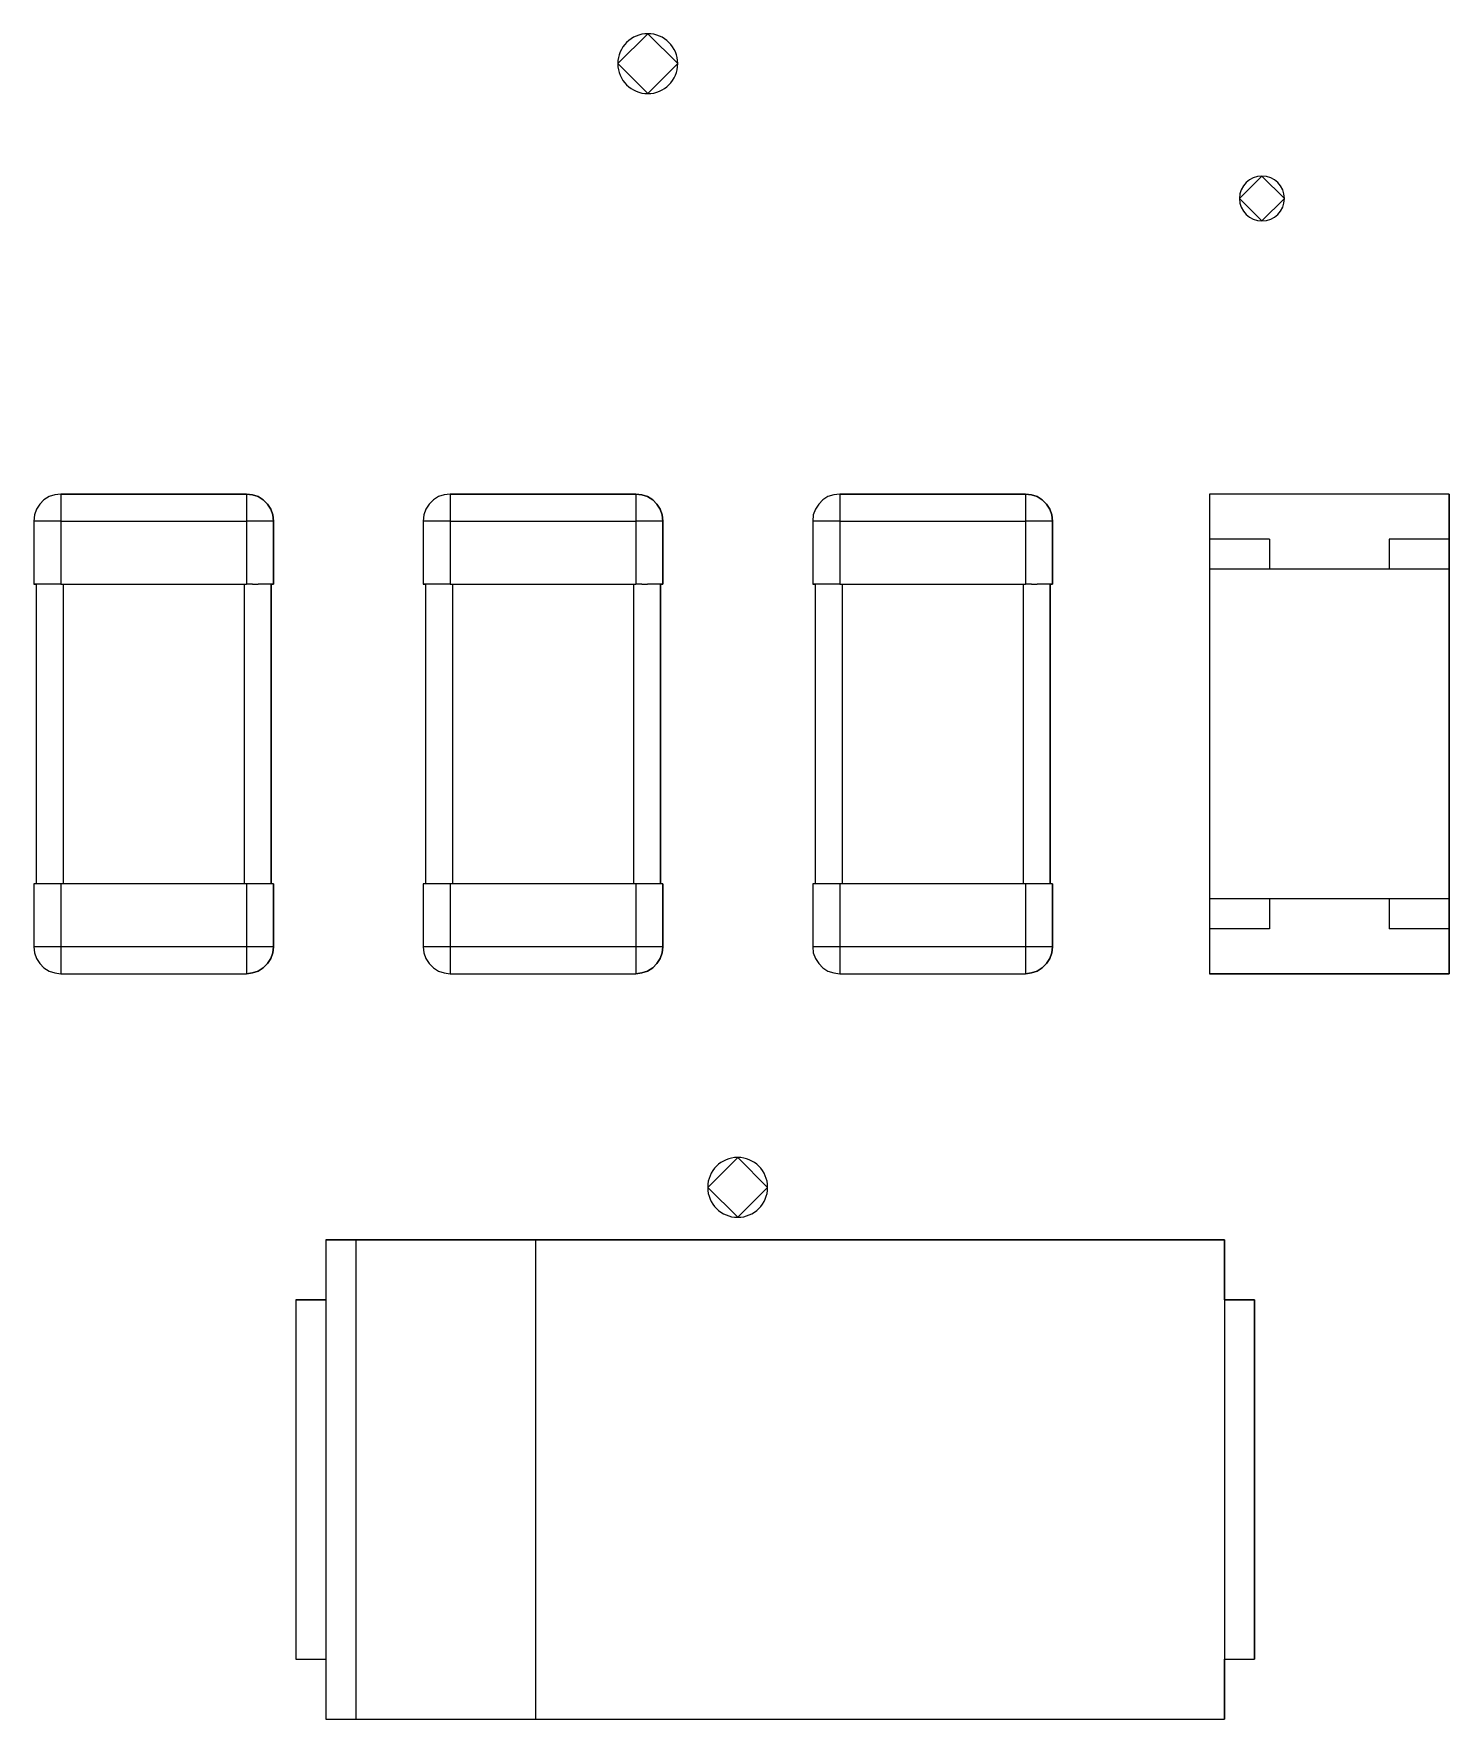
# Model space of a CAD drawing. Header units: inches. Extents: x 5 to 589, y -420 to -5.
# Drawn here: x 413.82 to 423.27, y -130.7 to -119.45 of the extents above; entities that cross this region are included whole.
import ezdxf

# ---------------------------------------------------------------- set-up
doc = ezdxf.new("R2010")
doc.units = ezdxf.units.IN
doc.header["$MEASUREMENT"] = 0

msp = doc.modelspace()

# ---------------------------------------------------------------- linework, layer by layer
at = {"color": 18, "true_color": 0x000000}
for p, q in [((417.724, -119.647), (417.924, -119.447)), ((417.924, -119.447), (418.124, -119.647)), ((417.924, -119.847), (417.724, -119.647)), ((418.124, -119.647), (417.924, -119.847)), ((421.874, -120.547), (422.024, -120.397)), ((422.024, -120.397), (422.174, -120.547)), ((422.024, -120.697), (421.874, -120.547)), ((422.174, -120.547), (422.024, -120.697)), ((413.843, -122.621), (413.829, -122.659)), ((413.843, -122.621), (413.829, -122.659)), ((413.865, -122.587), (413.843, -122.621)), ((413.865, -122.587), (413.843, -122.621)), ((413.893, -122.559), (413.865, -122.587)), ((413.893, -122.559), (413.865, -122.587)), ((413.927, -122.537), (413.893, -122.559)), ((413.927, -122.537), (413.893, -122.559)), ((413.965, -122.525), (413.927, -122.537)), ((413.965, -122.525), (413.927, -122.537)), ((414.005, -122.521), (413.965, -122.525)), ((414.005, -122.521), (413.965, -122.525)), ((415.245, -122.521), (414.005, -122.521)), ((414.005, -122.521), (415.245, -122.521)), ((414.005, -122.521), (414.005, -122.525)), ((414.005, -122.525), (414.005, -122.537)), ((414.005, -122.537), (414.005, -122.559)), ((414.005, -122.559), (414.005, -122.587)), ((414.005, -122.587), (414.005, -122.621)), ((414.005, -122.621), (414.005, -122.659)), ((415.285, -122.525), (415.245, -122.521)), ((415.245, -122.521), (415.285, -122.525)), ((415.245, -122.521), (415.245, -122.525)), ((415.245, -122.525), (415.245, -122.537)), ((415.245, -122.537), (415.245, -122.559)), ((415.245, -122.559), (415.245, -122.587)), ((415.245, -122.587), (415.245, -122.621)), ((415.245, -122.621), (415.245, -122.659)), ((415.323, -122.537), (415.285, -122.525)), ((415.285, -122.525), (415.323, -122.537)), ((415.357, -122.559), (415.323, -122.537)), ((415.323, -122.537), (415.357, -122.559)), ((415.385, -122.587), (415.357, -122.559)), ((415.357, -122.559), (415.385, -122.587)), ((415.407, -122.621), (415.385, -122.587)), ((415.385, -122.587), (415.407, -122.621)), ((415.421, -122.659), (415.407, -122.621)), ((415.407, -122.621), (415.421, -122.659)), ((416.443, -122.621), (416.429, -122.659)), ((416.443, -122.621), (416.429, -122.659)), ((416.465, -122.587), (416.443, -122.621)), ((416.465, -122.587), (416.443, -122.621)), ((416.493, -122.559), (416.465, -122.587)), ((416.493, -122.559), (416.465, -122.587)), ((416.527, -122.537), (416.493, -122.559)), ((416.527, -122.537), (416.493, -122.559)), ((416.565, -122.525), (416.527, -122.537)), ((416.565, -122.525), (416.527, -122.537)), ((416.605, -122.521), (416.565, -122.525)), ((416.605, -122.521), (416.565, -122.525)), ((417.845, -122.521), (416.605, -122.521)), ((416.605, -122.521), (417.845, -122.521)), ((416.605, -122.521), (416.605, -122.525)), ((416.605, -122.525), (416.605, -122.537)), ((416.605, -122.537), (416.605, -122.559)), ((416.605, -122.559), (416.605, -122.587)), ((416.605, -122.587), (416.605, -122.621)), ((416.605, -122.621), (416.605, -122.659)), ((417.885, -122.525), (417.845, -122.521)), ((417.845, -122.521), (417.885, -122.525)), ((417.845, -122.521), (417.845, -122.525)), ((417.845, -122.525), (417.845, -122.537)), ((417.845, -122.537), (417.845, -122.559)), ((417.845, -122.559), (417.845, -122.587)), ((417.845, -122.587), (417.845, -122.621)), ((417.845, -122.621), (417.845, -122.659)), ((417.923, -122.537), (417.885, -122.525)), ((417.885, -122.525), (417.923, -122.537)), ((417.957, -122.559), (417.923, -122.537)), ((417.923, -122.537), (417.957, -122.559)), ((417.985, -122.587), (417.957, -122.559)), ((417.957, -122.559), (417.985, -122.587)), ((418.007, -122.621), (417.985, -122.587)), ((417.985, -122.587), (418.007, -122.621)), ((418.021, -122.659), (418.007, -122.621)), ((418.007, -122.621), (418.021, -122.659)), ((419.043, -122.621), (419.029, -122.659)), ((419.043, -122.621), (419.029, -122.659)), ((419.065, -122.587), (419.043, -122.621)), ((419.065, -122.587), (419.043, -122.621)), ((419.093, -122.559), (419.065, -122.587)), ((419.093, -122.559), (419.065, -122.587)), ((419.127, -122.537), (419.093, -122.559)), ((419.127, -122.537), (419.093, -122.559)), ((419.165, -122.525), (419.127, -122.537)), ((419.165, -122.525), (419.127, -122.537)), ((419.205, -122.521), (419.165, -122.525)), ((419.205, -122.521), (419.165, -122.525)), ((420.445, -122.521), (419.205, -122.521)), ((419.205, -122.521), (420.445, -122.521)), ((419.205, -122.521), (419.205, -122.525)), ((419.205, -122.525), (419.205, -122.537)), ((419.205, -122.537), (419.205, -122.559)), ((419.205, -122.559), (419.205, -122.587)), ((419.205, -122.587), (419.205, -122.621)), ((419.205, -122.621), (419.205, -122.659)), ((420.485, -122.525), (420.445, -122.521)), ((420.445, -122.521), (420.485, -122.525)), ((420.445, -122.521), (420.445, -122.525)), ((420.445, -122.525), (420.445, -122.537)), ((420.445, -122.537), (420.445, -122.559)), ((420.445, -122.559), (420.445, -122.587)), ((420.445, -122.587), (420.445, -122.621)), ((420.445, -122.621), (420.445, -122.659)), ((420.523, -122.537), (420.485, -122.525)), ((420.485, -122.525), (420.523, -122.537)), ((420.557, -122.559), (420.523, -122.537)), ((420.523, -122.537), (420.557, -122.559)), ((420.585, -122.587), (420.557, -122.559)), ((420.557, -122.559), (420.585, -122.587)), ((420.607, -122.621), (420.585, -122.587)), ((420.585, -122.587), (420.607, -122.621)), ((420.621, -122.659), (420.607, -122.621)), ((420.607, -122.621), (420.621, -122.659)), ((423.274, -122.521), (421.674, -122.521)), ((421.674, -122.521), (421.674, -122.821)), ((421.674, -122.521), (421.674, -122.821)), ((423.274, -122.521), (421.674, -122.521)), ((423.274, -122.821), (423.274, -122.521)), ((423.274, -122.521), (423.274, -122.821)), ((413.829, -122.659), (413.825, -122.701)), ((413.829, -122.659), (413.825, -122.701)), ((413.825, -122.701), (413.825, -123.121)), ((413.825, -122.701), (413.825, -123.121)), ((413.829, -122.701), (413.825, -122.701)), ((413.843, -122.701), (413.829, -122.701)), ((413.865, -122.701), (413.843, -122.701)), ((413.893, -122.701), (413.865, -122.701)), ((413.927, -122.701), (413.893, -122.701)), ((413.965, -122.701), (413.927, -122.701)), ((414.005, -122.701), (413.965, -122.701)), ((414.005, -122.659), (414.005, -122.701)), ((414.005, -122.701), (414.005, -123.121)), ((414.005, -122.701), (415.245, -122.701)), ((415.245, -122.659), (415.245, -122.701)), ((415.285, -122.701), (415.245, -122.701)), ((415.245, -122.701), (415.245, -123.121)), ((415.323, -122.701), (415.285, -122.701)), ((415.357, -122.701), (415.323, -122.701)), ((415.385, -122.701), (415.357, -122.701)), ((415.407, -122.701), (415.385, -122.701)), ((415.421, -122.701), (415.407, -122.701)), ((415.425, -122.701), (415.421, -122.659)), ((415.421, -122.659), (415.425, -122.701)), ((415.425, -122.701), (415.421, -122.701)), ((415.425, -123.121), (415.425, -122.701)), ((415.425, -122.701), (415.425, -123.121)), ((416.429, -122.659), (416.425, -122.701)), ((416.429, -122.659), (416.425, -122.701)), ((416.425, -122.701), (416.425, -123.121)), ((416.425, -122.701), (416.425, -123.121)), ((416.429, -122.701), (416.425, -122.701)), ((416.443, -122.701), (416.429, -122.701)), ((416.465, -122.701), (416.443, -122.701)), ((416.493, -122.701), (416.465, -122.701)), ((416.527, -122.701), (416.493, -122.701)), ((416.565, -122.701), (416.527, -122.701)), ((416.605, -122.701), (416.565, -122.701)), ((416.605, -122.659), (416.605, -122.701)), ((416.605, -122.701), (416.605, -123.121)), ((416.605, -122.701), (417.845, -122.701)), ((417.845, -122.659), (417.845, -122.701)), ((417.885, -122.701), (417.845, -122.701)), ((417.845, -122.701), (417.845, -123.121)), ((417.923, -122.701), (417.885, -122.701)), ((417.957, -122.701), (417.923, -122.701)), ((417.985, -122.701), (417.957, -122.701)), ((418.007, -122.701), (417.985, -122.701)), ((418.021, -122.701), (418.007, -122.701)), ((418.025, -122.701), (418.021, -122.659)), ((418.021, -122.659), (418.025, -122.701)), ((418.025, -122.701), (418.021, -122.701)), ((418.025, -123.121), (418.025, -122.701)), ((418.025, -122.701), (418.025, -123.121)), ((419.029, -122.659), (419.025, -122.701)), ((419.029, -122.659), (419.025, -122.701)), ((419.025, -122.701), (419.025, -123.121)), ((419.025, -122.701), (419.025, -123.121)), ((419.029, -122.701), (419.025, -122.701)), ((419.043, -122.701), (419.029, -122.701)), ((419.065, -122.701), (419.043, -122.701)), ((419.093, -122.701), (419.065, -122.701)), ((419.127, -122.701), (419.093, -122.701)), ((419.165, -122.701), (419.127, -122.701)), ((419.205, -122.701), (419.165, -122.701)), ((419.205, -122.659), (419.205, -122.701)), ((419.205, -122.701), (419.205, -123.121)), ((419.205, -122.701), (420.445, -122.701)), ((420.445, -122.659), (420.445, -122.701)), ((420.485, -122.701), (420.445, -122.701)), ((420.445, -122.701), (420.445, -123.121)), ((420.523, -122.701), (420.485, -122.701)), ((420.557, -122.701), (420.523, -122.701)), ((420.585, -122.701), (420.557, -122.701)), ((420.607, -122.701), (420.585, -122.701)), ((420.621, -122.701), (420.607, -122.701)), ((420.625, -122.701), (420.621, -122.659)), ((420.621, -122.659), (420.625, -122.701)), ((420.625, -122.701), (420.621, -122.701)), ((420.625, -123.121), (420.625, -122.701)), ((420.625, -122.701), (420.625, -123.121)), ((421.674, -122.821), (421.674, -123.021)), ((421.674, -122.821), (421.674, -125.421)), ((422.074, -122.821), (421.674, -122.821)), ((422.074, -122.821), (422.074, -123.021)), ((423.274, -122.821), (422.874, -122.821)), ((422.874, -122.821), (422.874, -123.021)), ((423.274, -123.021), (423.274, -122.821)), ((423.274, -122.821), (423.274, -125.421)), ((421.674, -123.021), (421.674, -125.221)), ((421.674, -123.021), (421.674, -125.221)), ((423.274, -123.021), (421.674, -123.021)), ((422.874, -123.021), (422.074, -123.021)), ((423.274, -125.221), (423.274, -123.021)), ((423.274, -123.021), (423.274, -125.221)), ((413.825, -123.121), (413.841, -123.121)), ((413.829, -123.121), (413.825, -123.121)), ((413.843, -123.121), (413.829, -123.121)), ((413.841, -123.121), (413.841, -125.121)), ((413.841, -123.121), (413.841, -125.121)), ((413.865, -123.121), (413.843, -123.121)), ((413.893, -123.121), (413.865, -123.121)), ((413.927, -123.121), (413.893, -123.121)), ((413.965, -123.121), (413.927, -123.121)), ((414.005, -123.121), (413.965, -123.121)), ((414.005, -123.121), (415.245, -123.121)), ((414.021, -123.121), (414.021, -125.121)), ((415.229, -123.121), (415.229, -125.121)), ((415.285, -123.121), (415.245, -123.121)), ((415.285, -123.121), (415.323, -123.121)), ((415.357, -123.121), (415.323, -123.121)), ((415.385, -123.121), (415.357, -123.121)), ((415.407, -123.121), (415.385, -123.121)), ((415.421, -123.121), (415.407, -123.121)), ((415.409, -125.121), (415.409, -123.121)), ((415.409, -123.121), (415.425, -123.121)), ((415.409, -123.121), (415.409, -125.121)), ((415.425, -123.121), (415.421, -123.121)), ((416.425, -123.121), (416.441, -123.121)), ((416.429, -123.121), (416.425, -123.121)), ((416.443, -123.121), (416.429, -123.121)), ((416.441, -123.121), (416.441, -125.121)), ((416.441, -123.121), (416.441, -125.121)), ((416.465, -123.121), (416.443, -123.121)), ((416.493, -123.121), (416.465, -123.121)), ((416.527, -123.121), (416.493, -123.121)), ((416.565, -123.121), (416.527, -123.121)), ((416.605, -123.121), (416.565, -123.121)), ((416.605, -123.121), (417.845, -123.121)), ((416.621, -123.121), (416.621, -125.121)), ((417.829, -123.121), (417.829, -125.121)), ((417.885, -123.121), (417.845, -123.121)), ((417.885, -123.121), (417.923, -123.121)), ((417.957, -123.121), (417.923, -123.121)), ((417.985, -123.121), (417.957, -123.121)), ((418.007, -123.121), (417.985, -123.121)), ((418.021, -123.121), (418.007, -123.121)), ((418.009, -125.121), (418.009, -123.121)), ((418.009, -123.121), (418.025, -123.121)), ((418.009, -123.121), (418.009, -125.121)), ((418.025, -123.121), (418.021, -123.121)), ((419.025, -123.121), (419.041, -123.121)), ((419.029, -123.121), (419.025, -123.121)), ((419.043, -123.121), (419.029, -123.121)), ((419.041, -123.121), (419.041, -125.121)), ((419.041, -123.121), (419.041, -125.121)), ((419.065, -123.121), (419.043, -123.121)), ((419.093, -123.121), (419.065, -123.121)), ((419.127, -123.121), (419.093, -123.121)), ((419.165, -123.121), (419.127, -123.121)), ((419.205, -123.121), (419.165, -123.121)), ((419.205, -123.121), (420.445, -123.121)), ((419.221, -123.121), (419.221, -125.121)), ((420.429, -123.121), (420.429, -125.121)), ((420.485, -123.121), (420.445, -123.121)), ((420.485, -123.121), (420.523, -123.121)), ((420.557, -123.121), (420.523, -123.121)), ((420.585, -123.121), (420.557, -123.121)), ((420.607, -123.121), (420.585, -123.121)), ((420.621, -123.121), (420.607, -123.121)), ((420.609, -125.121), (420.609, -123.121)), ((420.609, -123.121), (420.625, -123.121)), ((420.609, -123.121), (420.609, -125.121)), ((420.625, -123.121), (420.621, -123.121)), ((413.841, -125.121), (413.825, -125.121)), ((413.825, -125.121), (413.825, -125.541)), ((413.825, -125.121), (413.825, -125.541)), ((413.829, -125.121), (413.825, -125.121)), ((413.843, -125.121), (413.829, -125.121)), ((413.865, -125.121), (413.843, -125.121)), ((413.893, -125.121), (413.865, -125.121)), ((413.927, -125.121), (413.893, -125.121)), ((413.965, -125.121), (413.927, -125.121)), ((414.005, -125.121), (413.965, -125.121)), ((415.245, -125.121), (414.005, -125.121)), ((414.005, -125.121), (414.005, -125.541)), ((415.285, -125.121), (415.245, -125.121)), ((415.245, -125.121), (415.245, -125.541)), ((415.323, -125.121), (415.285, -125.121)), ((415.357, -125.121), (415.323, -125.121)), ((415.385, -125.121), (415.357, -125.121)), ((415.407, -125.121), (415.385, -125.121)), ((415.421, -125.121), (415.407, -125.121)), ((415.425, -125.121), (415.409, -125.121)), ((415.425, -125.121), (415.421, -125.121)), ((415.425, -125.541), (415.425, -125.121)), ((415.425, -125.121), (415.425, -125.541)), ((416.441, -125.121), (416.425, -125.121)), ((416.425, -125.121), (416.425, -125.541)), ((416.425, -125.121), (416.425, -125.541)), ((416.429, -125.121), (416.425, -125.121)), ((416.443, -125.121), (416.429, -125.121)), ((416.465, -125.121), (416.443, -125.121)), ((416.493, -125.121), (416.465, -125.121)), ((416.527, -125.121), (416.493, -125.121)), ((416.565, -125.121), (416.527, -125.121)), ((416.605, -125.121), (416.565, -125.121)), ((417.845, -125.121), (416.605, -125.121)), ((416.605, -125.121), (416.605, -125.541)), ((417.885, -125.121), (417.845, -125.121)), ((417.845, -125.121), (417.845, -125.541)), ((417.923, -125.121), (417.885, -125.121)), ((417.957, -125.121), (417.923, -125.121)), ((417.985, -125.121), (417.957, -125.121)), ((418.007, -125.121), (417.985, -125.121)), ((418.021, -125.121), (418.007, -125.121)), ((418.025, -125.121), (418.009, -125.121)), ((418.025, -125.121), (418.021, -125.121)), ((418.025, -125.541), (418.025, -125.121)), ((418.025, -125.121), (418.025, -125.541)), ((419.041, -125.121), (419.025, -125.121)), ((419.025, -125.121), (419.025, -125.541)), ((419.025, -125.121), (419.025, -125.541)), ((419.029, -125.121), (419.025, -125.121)), ((419.043, -125.121), (419.029, -125.121)), ((419.065, -125.121), (419.043, -125.121)), ((419.093, -125.121), (419.065, -125.121)), ((419.127, -125.121), (419.093, -125.121)), ((419.165, -125.121), (419.127, -125.121)), ((419.205, -125.121), (419.165, -125.121)), ((420.445, -125.121), (419.205, -125.121)), ((419.205, -125.121), (419.205, -125.541)), ((420.485, -125.121), (420.445, -125.121)), ((420.445, -125.121), (420.445, -125.541)), ((420.523, -125.121), (420.485, -125.121)), ((420.557, -125.121), (420.523, -125.121)), ((420.585, -125.121), (420.557, -125.121)), ((420.607, -125.121), (420.585, -125.121)), ((420.621, -125.121), (420.607, -125.121)), ((420.625, -125.121), (420.609, -125.121)), ((420.625, -125.121), (420.621, -125.121)), ((420.625, -125.541), (420.625, -125.121)), ((420.625, -125.121), (420.625, -125.541)), ((421.674, -125.221), (421.674, -125.421)), ((423.274, -125.221), (421.674, -125.221)), ((422.074, -125.221), (422.074, -125.421)), ((422.874, -125.221), (422.074, -125.221)), ((422.874, -125.221), (422.874, -125.421)), ((423.274, -125.421), (423.274, -125.221)), ((421.674, -125.421), (421.674, -125.721)), ((421.674, -125.421), (421.674, -125.721)), ((422.074, -125.421), (421.674, -125.421)), ((423.274, -125.421), (422.874, -125.421)), ((423.274, -125.721), (423.274, -125.421)), ((423.274, -125.421), (423.274, -125.721)), ((413.825, -125.541), (413.829, -125.581)), ((413.825, -125.541), (413.829, -125.581)), ((413.829, -125.541), (413.825, -125.541)), ((413.843, -125.541), (413.829, -125.541)), ((413.865, -125.541), (413.843, -125.541)), ((413.893, -125.541), (413.865, -125.541)), ((413.927, -125.541), (413.893, -125.541)), ((413.965, -125.541), (413.927, -125.541)), ((414.005, -125.541), (413.965, -125.541)), ((414.005, -125.541), (414.005, -125.581)), ((415.245, -125.541), (414.005, -125.541)), ((415.245, -125.541), (415.245, -125.581)), ((415.285, -125.541), (415.245, -125.541)), ((415.323, -125.541), (415.285, -125.541)), ((415.357, -125.541), (415.323, -125.541)), ((415.385, -125.541), (415.357, -125.541)), ((415.407, -125.541), (415.385, -125.541)), ((415.421, -125.541), (415.407, -125.541)), ((415.421, -125.581), (415.425, -125.541)), ((415.425, -125.541), (415.421, -125.581)), ((415.425, -125.541), (415.421, -125.541)), ((416.425, -125.541), (416.429, -125.581)), ((416.425, -125.541), (416.429, -125.581)), ((416.429, -125.541), (416.425, -125.541)), ((416.443, -125.541), (416.429, -125.541)), ((416.465, -125.541), (416.443, -125.541)), ((416.493, -125.541), (416.465, -125.541)), ((416.527, -125.541), (416.493, -125.541)), ((416.565, -125.541), (416.527, -125.541)), ((416.605, -125.541), (416.565, -125.541)), ((416.605, -125.541), (416.605, -125.581)), ((417.845, -125.541), (416.605, -125.541)), ((417.845, -125.541), (417.845, -125.581)), ((417.885, -125.541), (417.845, -125.541)), ((417.923, -125.541), (417.885, -125.541)), ((417.957, -125.541), (417.923, -125.541)), ((417.985, -125.541), (417.957, -125.541)), ((418.007, -125.541), (417.985, -125.541)), ((418.021, -125.541), (418.007, -125.541)), ((418.021, -125.581), (418.025, -125.541)), ((418.025, -125.541), (418.021, -125.581)), ((418.025, -125.541), (418.021, -125.541)), ((419.025, -125.541), (419.029, -125.581)), ((419.025, -125.541), (419.029, -125.581)), ((419.029, -125.541), (419.025, -125.541)), ((419.043, -125.541), (419.029, -125.541)), ((419.065, -125.541), (419.043, -125.541)), ((419.093, -125.541), (419.065, -125.541)), ((419.127, -125.541), (419.093, -125.541)), ((419.165, -125.541), (419.127, -125.541)), ((419.205, -125.541), (419.165, -125.541)), ((419.205, -125.541), (419.205, -125.581)), ((420.445, -125.541), (419.205, -125.541)), ((420.445, -125.541), (420.445, -125.581)), ((420.485, -125.541), (420.445, -125.541)), ((420.523, -125.541), (420.485, -125.541)), ((420.557, -125.541), (420.523, -125.541)), ((420.585, -125.541), (420.557, -125.541)), ((420.607, -125.541), (420.585, -125.541)), ((420.621, -125.541), (420.607, -125.541)), ((420.621, -125.581), (420.625, -125.541)), ((420.625, -125.541), (420.621, -125.581)), ((420.625, -125.541), (420.621, -125.541)), ((413.829, -125.581), (413.843, -125.619)), ((413.829, -125.581), (413.843, -125.619)), ((413.843, -125.619), (413.865, -125.653)), ((413.843, -125.619), (413.865, -125.653)), ((413.865, -125.653), (413.893, -125.681)), ((413.865, -125.653), (413.893, -125.681)), ((414.005, -125.581), (414.005, -125.619)), ((414.005, -125.619), (414.005, -125.653)), ((414.005, -125.653), (414.005, -125.681)), ((415.245, -125.581), (415.245, -125.619)), ((415.245, -125.619), (415.245, -125.653)), ((415.245, -125.653), (415.245, -125.681)), ((415.357, -125.681), (415.385, -125.653)), ((415.385, -125.653), (415.357, -125.681)), ((415.385, -125.653), (415.407, -125.619)), ((415.407, -125.619), (415.385, -125.653)), ((415.407, -125.619), (415.421, -125.581)), ((415.421, -125.581), (415.407, -125.619)), ((416.429, -125.581), (416.443, -125.619)), ((416.429, -125.581), (416.443, -125.619)), ((416.443, -125.619), (416.465, -125.653)), ((416.443, -125.619), (416.465, -125.653)), ((416.465, -125.653), (416.493, -125.681)), ((416.465, -125.653), (416.493, -125.681)), ((416.605, -125.581), (416.605, -125.619)), ((416.605, -125.619), (416.605, -125.653)), ((416.605, -125.653), (416.605, -125.681)), ((417.845, -125.581), (417.845, -125.619)), ((417.845, -125.619), (417.845, -125.653)), ((417.845, -125.653), (417.845, -125.681)), ((417.957, -125.681), (417.985, -125.653)), ((417.985, -125.653), (417.957, -125.681)), ((417.985, -125.653), (418.007, -125.619)), ((418.007, -125.619), (417.985, -125.653)), ((418.007, -125.619), (418.021, -125.581)), ((418.021, -125.581), (418.007, -125.619)), ((419.029, -125.581), (419.043, -125.619)), ((419.029, -125.581), (419.043, -125.619)), ((419.043, -125.619), (419.065, -125.653)), ((419.043, -125.619), (419.065, -125.653)), ((419.065, -125.653), (419.093, -125.681)), ((419.065, -125.653), (419.093, -125.681)), ((419.205, -125.581), (419.205, -125.619)), ((419.205, -125.619), (419.205, -125.653)), ((419.205, -125.653), (419.205, -125.681)), ((420.445, -125.581), (420.445, -125.619)), ((420.445, -125.619), (420.445, -125.653)), ((420.445, -125.653), (420.445, -125.681)), ((420.557, -125.681), (420.585, -125.653)), ((420.585, -125.653), (420.557, -125.681)), ((420.585, -125.653), (420.607, -125.619)), ((420.607, -125.619), (420.585, -125.653)), ((420.607, -125.619), (420.621, -125.581)), ((420.621, -125.581), (420.607, -125.619)), ((413.893, -125.681), (413.927, -125.703)), ((413.893, -125.681), (413.927, -125.703)), ((413.927, -125.703), (413.965, -125.715)), ((413.927, -125.703), (413.965, -125.715)), ((413.965, -125.715), (414.005, -125.721)), ((413.965, -125.715), (414.005, -125.721)), ((414.005, -125.681), (414.005, -125.703)), ((414.005, -125.703), (414.005, -125.715)), ((414.005, -125.715), (414.005, -125.721)), ((414.005, -125.721), (415.245, -125.721)), ((414.005, -125.721), (415.245, -125.721)), ((415.245, -125.681), (415.245, -125.703)), ((415.245, -125.703), (415.245, -125.715)), ((415.245, -125.721), (415.285, -125.715)), ((415.285, -125.715), (415.245, -125.721)), ((415.245, -125.715), (415.245, -125.721)), ((415.285, -125.715), (415.323, -125.703)), ((415.323, -125.703), (415.285, -125.715)), ((415.323, -125.703), (415.357, -125.681)), ((415.357, -125.681), (415.323, -125.703)), ((416.493, -125.681), (416.527, -125.703)), ((416.493, -125.681), (416.527, -125.703)), ((416.527, -125.703), (416.565, -125.715)), ((416.527, -125.703), (416.565, -125.715)), ((416.565, -125.715), (416.605, -125.721)), ((416.565, -125.715), (416.605, -125.721)), ((416.605, -125.681), (416.605, -125.703)), ((416.605, -125.703), (416.605, -125.715)), ((416.605, -125.715), (416.605, -125.721)), ((416.605, -125.721), (417.845, -125.721)), ((416.605, -125.721), (417.845, -125.721)), ((417.845, -125.681), (417.845, -125.703)), ((417.845, -125.703), (417.845, -125.715)), ((417.845, -125.721), (417.885, -125.715)), ((417.885, -125.715), (417.845, -125.721)), ((417.845, -125.715), (417.845, -125.721)), ((417.885, -125.715), (417.923, -125.703)), ((417.923, -125.703), (417.885, -125.715)), ((417.923, -125.703), (417.957, -125.681)), ((417.957, -125.681), (417.923, -125.703)), ((419.093, -125.681), (419.127, -125.703)), ((419.093, -125.681), (419.127, -125.703)), ((419.127, -125.703), (419.165, -125.715)), ((419.127, -125.703), (419.165, -125.715)), ((419.165, -125.715), (419.205, -125.721)), ((419.165, -125.715), (419.205, -125.721)), ((419.205, -125.681), (419.205, -125.703)), ((419.205, -125.703), (419.205, -125.715)), ((419.205, -125.715), (419.205, -125.721)), ((419.205, -125.721), (420.445, -125.721)), ((419.205, -125.721), (420.445, -125.721)), ((420.445, -125.681), (420.445, -125.703)), ((420.445, -125.703), (420.445, -125.715)), ((420.445, -125.721), (420.485, -125.715)), ((420.485, -125.715), (420.445, -125.721)), ((420.445, -125.715), (420.445, -125.721)), ((420.485, -125.715), (420.523, -125.703)), ((420.523, -125.703), (420.485, -125.715)), ((420.523, -125.703), (420.557, -125.681)), ((420.557, -125.681), (420.523, -125.703)), ((421.674, -125.721), (423.274, -125.721)), ((423.274, -125.721), (421.674, -125.721)), ((418.324, -127.147), (418.524, -126.947)), ((418.524, -126.947), (418.724, -127.147)), ((418.524, -127.347), (418.324, -127.147)), ((418.724, -127.147), (418.524, -127.347)), ((415.974, -127.497), (415.774, -127.497)), ((415.774, -127.497), (415.774, -127.897)), ((415.774, -127.497), (415.774, -130.697)), ((415.774, -127.497), (415.974, -127.497)), ((417.174, -127.497), (415.974, -127.497)), ((415.974, -127.497), (415.974, -130.697)), ((415.974, -127.497), (417.174, -127.497)), ((421.774, -127.497), (417.174, -127.497)), ((417.174, -127.497), (417.174, -130.697)), ((417.174, -127.497), (421.774, -127.497)), ((421.774, -127.897), (421.774, -127.497)), ((421.774, -127.497), (421.774, -130.697)), ((415.574, -127.897), (415.574, -130.297)), ((415.774, -127.897), (415.574, -127.897)), ((415.574, -127.897), (415.774, -127.897)), ((415.574, -127.897), (415.574, -130.297)), ((421.974, -127.897), (421.774, -127.897)), ((421.774, -127.897), (421.974, -127.897)), ((421.974, -130.297), (421.974, -127.897)), ((421.974, -127.897), (421.974, -130.297)), ((415.574, -130.297), (415.774, -130.297)), ((415.574, -130.297), (415.774, -130.297)), ((415.774, -130.297), (415.774, -130.697)), ((421.774, -130.697), (421.774, -130.297)), ((421.774, -130.297), (421.974, -130.297)), ((421.774, -130.297), (421.974, -130.297)), ((415.774, -130.697), (415.974, -130.697)), ((415.774, -130.697), (415.974, -130.697)), ((415.974, -130.697), (417.174, -130.697)), ((415.974, -130.697), (417.174, -130.697)), ((417.174, -130.697), (421.774, -130.697)), ((417.174, -130.697), (421.774, -130.697))]:
    msp.add_line(p, q, dxfattribs=at)
at = {"color": 7, "true_color": 0xffffff}
for p, q in [((413.843, -122.621), (413.829, -122.659)), ((413.843, -122.621), (413.829, -122.659)), ((413.865, -122.587), (413.843, -122.621)), ((413.865, -122.587), (413.843, -122.621)), ((413.893, -122.559), (413.865, -122.587)), ((413.893, -122.559), (413.865, -122.587)), ((413.927, -122.537), (413.893, -122.559)), ((413.927, -122.537), (413.893, -122.559)), ((413.965, -122.525), (413.927, -122.537)), ((413.965, -122.525), (413.927, -122.537)), ((414.005, -122.521), (413.965, -122.525)), ((414.005, -122.521), (413.965, -122.525)), ((415.245, -122.521), (414.005, -122.521)), ((414.005, -122.521), (415.245, -122.521)), ((414.005, -122.521), (414.005, -122.525)), ((414.005, -122.525), (414.005, -122.537)), ((414.005, -122.537), (414.005, -122.559)), ((414.005, -122.559), (414.005, -122.587)), ((414.005, -122.587), (414.005, -122.621)), ((414.005, -122.621), (414.005, -122.659)), ((415.285, -122.525), (415.245, -122.521)), ((415.245, -122.521), (415.285, -122.525)), ((415.245, -122.521), (415.245, -122.525)), ((415.245, -122.525), (415.245, -122.537)), ((415.245, -122.537), (415.245, -122.559)), ((415.245, -122.559), (415.245, -122.587)), ((415.245, -122.587), (415.245, -122.621)), ((415.245, -122.621), (415.245, -122.659)), ((415.323, -122.537), (415.285, -122.525)), ((415.285, -122.525), (415.323, -122.537)), ((415.357, -122.559), (415.323, -122.537)), ((415.323, -122.537), (415.357, -122.559)), ((415.385, -122.587), (415.357, -122.559)), ((415.357, -122.559), (415.385, -122.587)), ((415.407, -122.621), (415.385, -122.587)), ((415.385, -122.587), (415.407, -122.621)), ((415.421, -122.659), (415.407, -122.621)), ((415.407, -122.621), (415.421, -122.659)), ((416.443, -122.621), (416.429, -122.659)), ((416.443, -122.621), (416.429, -122.659)), ((416.465, -122.587), (416.443, -122.621)), ((416.465, -122.587), (416.443, -122.621)), ((416.493, -122.559), (416.465, -122.587)), ((416.493, -122.559), (416.465, -122.587)), ((416.527, -122.537), (416.493, -122.559)), ((416.527, -122.537), (416.493, -122.559)), ((416.565, -122.525), (416.527, -122.537)), ((416.565, -122.525), (416.527, -122.537)), ((416.605, -122.521), (416.565, -122.525)), ((416.605, -122.521), (416.565, -122.525)), ((417.845, -122.521), (416.605, -122.521)), ((416.605, -122.521), (417.845, -122.521)), ((416.605, -122.521), (416.605, -122.525)), ((416.605, -122.525), (416.605, -122.537)), ((416.605, -122.537), (416.605, -122.559)), ((416.605, -122.559), (416.605, -122.587)), ((416.605, -122.587), (416.605, -122.621)), ((416.605, -122.621), (416.605, -122.659)), ((417.885, -122.525), (417.845, -122.521)), ((417.845, -122.521), (417.885, -122.525)), ((417.845, -122.521), (417.845, -122.525)), ((417.845, -122.525), (417.845, -122.537)), ((417.845, -122.537), (417.845, -122.559)), ((417.845, -122.559), (417.845, -122.587)), ((417.845, -122.587), (417.845, -122.621)), ((417.845, -122.621), (417.845, -122.659)), ((417.923, -122.537), (417.885, -122.525)), ((417.885, -122.525), (417.923, -122.537)), ((417.957, -122.559), (417.923, -122.537)), ((417.923, -122.537), (417.957, -122.559)), ((417.985, -122.587), (417.957, -122.559)), ((417.957, -122.559), (417.985, -122.587)), ((418.007, -122.621), (417.985, -122.587)), ((417.985, -122.587), (418.007, -122.621)), ((418.021, -122.659), (418.007, -122.621)), ((418.007, -122.621), (418.021, -122.659)), ((419.043, -122.621), (419.029, -122.659)), ((419.043, -122.621), (419.029, -122.659)), ((419.065, -122.587), (419.043, -122.621)), ((419.065, -122.587), (419.043, -122.621)), ((419.093, -122.559), (419.065, -122.587)), ((419.093, -122.559), (419.065, -122.587)), ((419.127, -122.537), (419.093, -122.559)), ((419.127, -122.537), (419.093, -122.559)), ((419.165, -122.525), (419.127, -122.537)), ((419.165, -122.525), (419.127, -122.537)), ((419.205, -122.521), (419.165, -122.525)), ((419.205, -122.521), (419.165, -122.525)), ((420.445, -122.521), (419.205, -122.521)), ((419.205, -122.521), (420.445, -122.521)), ((419.205, -122.521), (419.205, -122.525)), ((419.205, -122.525), (419.205, -122.537)), ((419.205, -122.537), (419.205, -122.559)), ((419.205, -122.559), (419.205, -122.587)), ((419.205, -122.587), (419.205, -122.621)), ((419.205, -122.621), (419.205, -122.659)), ((420.485, -122.525), (420.445, -122.521)), ((420.445, -122.521), (420.485, -122.525)), ((420.445, -122.521), (420.445, -122.525)), ((420.445, -122.525), (420.445, -122.537)), ((420.445, -122.537), (420.445, -122.559)), ((420.445, -122.559), (420.445, -122.587)), ((420.445, -122.587), (420.445, -122.621)), ((420.445, -122.621), (420.445, -122.659)), ((420.523, -122.537), (420.485, -122.525)), ((420.485, -122.525), (420.523, -122.537)), ((420.557, -122.559), (420.523, -122.537)), ((420.523, -122.537), (420.557, -122.559)), ((420.585, -122.587), (420.557, -122.559)), ((420.557, -122.559), (420.585, -122.587)), ((420.607, -122.621), (420.585, -122.587)), ((420.585, -122.587), (420.607, -122.621)), ((420.621, -122.659), (420.607, -122.621)), ((420.607, -122.621), (420.621, -122.659)), ((423.274, -122.521), (421.674, -122.521)), ((421.674, -122.521), (421.674, -122.821)), ((421.674, -122.521), (421.674, -122.821)), ((423.274, -122.521), (421.674, -122.521)), ((423.274, -122.821), (423.274, -122.521)), ((423.274, -122.521), (423.274, -122.821)), ((413.829, -122.659), (413.825, -122.701)), ((413.829, -122.659), (413.825, -122.701)), ((413.825, -122.701), (413.825, -123.121)), ((413.825, -122.701), (413.825, -123.121)), ((413.829, -122.701), (413.825, -122.701)), ((413.843, -122.701), (413.829, -122.701)), ((413.865, -122.701), (413.843, -122.701)), ((413.893, -122.701), (413.865, -122.701)), ((413.927, -122.701), (413.893, -122.701)), ((413.965, -122.701), (413.927, -122.701)), ((414.005, -122.701), (413.965, -122.701)), ((414.005, -122.659), (414.005, -122.701)), ((414.005, -122.701), (414.005, -123.121)), ((414.005, -122.701), (415.245, -122.701)), ((415.245, -122.659), (415.245, -122.701)), ((415.285, -122.701), (415.245, -122.701)), ((415.245, -122.701), (415.245, -123.121)), ((415.323, -122.701), (415.285, -122.701)), ((415.357, -122.701), (415.323, -122.701)), ((415.385, -122.701), (415.357, -122.701)), ((415.407, -122.701), (415.385, -122.701)), ((415.421, -122.701), (415.407, -122.701)), ((415.425, -122.701), (415.421, -122.659)), ((415.421, -122.659), (415.425, -122.701)), ((415.425, -122.701), (415.421, -122.701)), ((415.425, -123.121), (415.425, -122.701)), ((415.425, -122.701), (415.425, -123.121)), ((416.429, -122.659), (416.425, -122.701)), ((416.429, -122.659), (416.425, -122.701)), ((416.425, -122.701), (416.425, -123.121)), ((416.425, -122.701), (416.425, -123.121)), ((416.429, -122.701), (416.425, -122.701)), ((416.443, -122.701), (416.429, -122.701)), ((416.465, -122.701), (416.443, -122.701)), ((416.493, -122.701), (416.465, -122.701)), ((416.527, -122.701), (416.493, -122.701)), ((416.565, -122.701), (416.527, -122.701)), ((416.605, -122.701), (416.565, -122.701)), ((416.605, -122.659), (416.605, -122.701)), ((416.605, -122.701), (416.605, -123.121)), ((416.605, -122.701), (417.845, -122.701)), ((417.845, -122.659), (417.845, -122.701)), ((417.885, -122.701), (417.845, -122.701)), ((417.845, -122.701), (417.845, -123.121)), ((417.923, -122.701), (417.885, -122.701)), ((417.957, -122.701), (417.923, -122.701)), ((417.985, -122.701), (417.957, -122.701)), ((418.007, -122.701), (417.985, -122.701)), ((418.021, -122.701), (418.007, -122.701)), ((418.025, -122.701), (418.021, -122.659)), ((418.021, -122.659), (418.025, -122.701)), ((418.025, -122.701), (418.021, -122.701)), ((418.025, -123.121), (418.025, -122.701)), ((418.025, -122.701), (418.025, -123.121)), ((419.029, -122.659), (419.025, -122.701)), ((419.029, -122.659), (419.025, -122.701)), ((419.025, -122.701), (419.025, -123.121)), ((419.025, -122.701), (419.025, -123.121)), ((419.029, -122.701), (419.025, -122.701)), ((419.043, -122.701), (419.029, -122.701)), ((419.065, -122.701), (419.043, -122.701)), ((419.093, -122.701), (419.065, -122.701)), ((419.127, -122.701), (419.093, -122.701)), ((419.165, -122.701), (419.127, -122.701)), ((419.205, -122.701), (419.165, -122.701)), ((419.205, -122.659), (419.205, -122.701)), ((419.205, -122.701), (419.205, -123.121)), ((419.205, -122.701), (420.445, -122.701)), ((420.445, -122.659), (420.445, -122.701)), ((420.485, -122.701), (420.445, -122.701)), ((420.445, -122.701), (420.445, -123.121)), ((420.523, -122.701), (420.485, -122.701)), ((420.557, -122.701), (420.523, -122.701)), ((420.585, -122.701), (420.557, -122.701)), ((420.607, -122.701), (420.585, -122.701)), ((420.621, -122.701), (420.607, -122.701)), ((420.625, -122.701), (420.621, -122.659)), ((420.621, -122.659), (420.625, -122.701)), ((420.625, -122.701), (420.621, -122.701)), ((420.625, -123.121), (420.625, -122.701)), ((420.625, -122.701), (420.625, -123.121)), ((421.674, -122.821), (421.674, -123.021)), ((421.674, -122.821), (421.674, -125.421)), ((422.074, -122.821), (421.674, -122.821)), ((422.074, -122.821), (422.074, -123.021)), ((423.274, -122.821), (422.874, -122.821)), ((422.874, -122.821), (422.874, -123.021)), ((423.274, -123.021), (423.274, -122.821)), ((423.274, -122.821), (423.274, -125.421)), ((421.674, -123.021), (421.674, -125.221)), ((421.674, -123.021), (421.674, -125.221)), ((423.274, -123.021), (421.674, -123.021)), ((422.874, -123.021), (422.074, -123.021)), ((423.274, -125.221), (423.274, -123.021)), ((423.274, -123.021), (423.274, -125.221)), ((413.825, -123.121), (413.841, -123.121)), ((413.829, -123.121), (413.825, -123.121)), ((413.843, -123.121), (413.829, -123.121)), ((413.841, -123.121), (413.841, -125.121)), ((413.841, -123.121), (413.841, -125.121)), ((413.865, -123.121), (413.843, -123.121)), ((413.893, -123.121), (413.865, -123.121)), ((413.927, -123.121), (413.893, -123.121)), ((413.965, -123.121), (413.927, -123.121)), ((414.005, -123.121), (413.965, -123.121)), ((414.005, -123.121), (415.245, -123.121)), ((414.021, -123.121), (414.021, -125.121)), ((415.229, -123.121), (415.229, -125.121)), ((415.285, -123.121), (415.245, -123.121)), ((415.285, -123.121), (415.323, -123.121)), ((415.357, -123.121), (415.323, -123.121)), ((415.385, -123.121), (415.357, -123.121)), ((415.407, -123.121), (415.385, -123.121)), ((415.421, -123.121), (415.407, -123.121)), ((415.409, -125.121), (415.409, -123.121)), ((415.409, -123.121), (415.425, -123.121)), ((415.409, -123.121), (415.409, -125.121)), ((415.425, -123.121), (415.421, -123.121)), ((416.425, -123.121), (416.441, -123.121)), ((416.429, -123.121), (416.425, -123.121)), ((416.443, -123.121), (416.429, -123.121)), ((416.441, -123.121), (416.441, -125.121)), ((416.441, -123.121), (416.441, -125.121)), ((416.465, -123.121), (416.443, -123.121)), ((416.493, -123.121), (416.465, -123.121)), ((416.527, -123.121), (416.493, -123.121)), ((416.565, -123.121), (416.527, -123.121)), ((416.605, -123.121), (416.565, -123.121)), ((416.605, -123.121), (417.845, -123.121)), ((416.621, -123.121), (416.621, -125.121)), ((417.829, -123.121), (417.829, -125.121)), ((417.885, -123.121), (417.845, -123.121)), ((417.885, -123.121), (417.923, -123.121)), ((417.957, -123.121), (417.923, -123.121)), ((417.985, -123.121), (417.957, -123.121)), ((418.007, -123.121), (417.985, -123.121)), ((418.021, -123.121), (418.007, -123.121)), ((418.009, -125.121), (418.009, -123.121)), ((418.009, -123.121), (418.025, -123.121)), ((418.009, -123.121), (418.009, -125.121)), ((418.025, -123.121), (418.021, -123.121)), ((419.025, -123.121), (419.041, -123.121)), ((419.029, -123.121), (419.025, -123.121)), ((419.043, -123.121), (419.029, -123.121)), ((419.041, -123.121), (419.041, -125.121)), ((419.041, -123.121), (419.041, -125.121)), ((419.065, -123.121), (419.043, -123.121)), ((419.093, -123.121), (419.065, -123.121)), ((419.127, -123.121), (419.093, -123.121)), ((419.165, -123.121), (419.127, -123.121)), ((419.205, -123.121), (419.165, -123.121)), ((419.205, -123.121), (420.445, -123.121)), ((419.221, -123.121), (419.221, -125.121)), ((420.429, -123.121), (420.429, -125.121)), ((420.485, -123.121), (420.445, -123.121)), ((420.485, -123.121), (420.523, -123.121)), ((420.557, -123.121), (420.523, -123.121)), ((420.585, -123.121), (420.557, -123.121)), ((420.607, -123.121), (420.585, -123.121)), ((420.621, -123.121), (420.607, -123.121)), ((420.609, -125.121), (420.609, -123.121)), ((420.609, -123.121), (420.625, -123.121)), ((420.609, -123.121), (420.609, -125.121)), ((420.625, -123.121), (420.621, -123.121)), ((413.841, -125.121), (413.825, -125.121)), ((413.825, -125.121), (413.825, -125.541)), ((413.825, -125.121), (413.825, -125.541)), ((413.829, -125.121), (413.825, -125.121)), ((413.843, -125.121), (413.829, -125.121)), ((413.865, -125.121), (413.843, -125.121)), ((413.893, -125.121), (413.865, -125.121)), ((413.927, -125.121), (413.893, -125.121)), ((413.965, -125.121), (413.927, -125.121)), ((414.005, -125.121), (413.965, -125.121)), ((415.245, -125.121), (414.005, -125.121)), ((414.005, -125.121), (414.005, -125.541)), ((415.285, -125.121), (415.245, -125.121)), ((415.245, -125.121), (415.245, -125.541)), ((415.323, -125.121), (415.285, -125.121)), ((415.357, -125.121), (415.323, -125.121)), ((415.385, -125.121), (415.357, -125.121)), ((415.407, -125.121), (415.385, -125.121)), ((415.421, -125.121), (415.407, -125.121)), ((415.425, -125.121), (415.409, -125.121)), ((415.425, -125.121), (415.421, -125.121)), ((415.425, -125.541), (415.425, -125.121)), ((415.425, -125.121), (415.425, -125.541)), ((416.441, -125.121), (416.425, -125.121)), ((416.425, -125.121), (416.425, -125.541)), ((416.425, -125.121), (416.425, -125.541)), ((416.429, -125.121), (416.425, -125.121)), ((416.443, -125.121), (416.429, -125.121)), ((416.465, -125.121), (416.443, -125.121)), ((416.493, -125.121), (416.465, -125.121)), ((416.527, -125.121), (416.493, -125.121)), ((416.565, -125.121), (416.527, -125.121)), ((416.605, -125.121), (416.565, -125.121)), ((417.845, -125.121), (416.605, -125.121)), ((416.605, -125.121), (416.605, -125.541)), ((417.885, -125.121), (417.845, -125.121)), ((417.845, -125.121), (417.845, -125.541)), ((417.923, -125.121), (417.885, -125.121)), ((417.957, -125.121), (417.923, -125.121)), ((417.985, -125.121), (417.957, -125.121)), ((418.007, -125.121), (417.985, -125.121)), ((418.021, -125.121), (418.007, -125.121)), ((418.025, -125.121), (418.009, -125.121)), ((418.025, -125.121), (418.021, -125.121)), ((418.025, -125.541), (418.025, -125.121)), ((418.025, -125.121), (418.025, -125.541)), ((419.041, -125.121), (419.025, -125.121)), ((419.025, -125.121), (419.025, -125.541)), ((419.025, -125.121), (419.025, -125.541)), ((419.029, -125.121), (419.025, -125.121)), ((419.043, -125.121), (419.029, -125.121)), ((419.065, -125.121), (419.043, -125.121)), ((419.093, -125.121), (419.065, -125.121)), ((419.127, -125.121), (419.093, -125.121)), ((419.165, -125.121), (419.127, -125.121)), ((419.205, -125.121), (419.165, -125.121)), ((420.445, -125.121), (419.205, -125.121)), ((419.205, -125.121), (419.205, -125.541)), ((420.485, -125.121), (420.445, -125.121)), ((420.445, -125.121), (420.445, -125.541)), ((420.523, -125.121), (420.485, -125.121)), ((420.557, -125.121), (420.523, -125.121)), ((420.585, -125.121), (420.557, -125.121)), ((420.607, -125.121), (420.585, -125.121)), ((420.621, -125.121), (420.607, -125.121)), ((420.625, -125.121), (420.609, -125.121)), ((420.625, -125.121), (420.621, -125.121)), ((420.625, -125.541), (420.625, -125.121)), ((420.625, -125.121), (420.625, -125.541)), ((421.674, -125.221), (421.674, -125.421)), ((423.274, -125.221), (421.674, -125.221)), ((422.074, -125.221), (422.074, -125.421)), ((422.874, -125.221), (422.074, -125.221)), ((422.874, -125.221), (422.874, -125.421)), ((423.274, -125.421), (423.274, -125.221)), ((421.674, -125.421), (421.674, -125.721)), ((421.674, -125.421), (421.674, -125.721)), ((422.074, -125.421), (421.674, -125.421)), ((423.274, -125.421), (422.874, -125.421)), ((423.274, -125.721), (423.274, -125.421)), ((423.274, -125.421), (423.274, -125.721)), ((413.825, -125.541), (413.829, -125.581)), ((413.825, -125.541), (413.829, -125.581)), ((413.829, -125.541), (413.825, -125.541)), ((413.843, -125.541), (413.829, -125.541)), ((413.865, -125.541), (413.843, -125.541)), ((413.893, -125.541), (413.865, -125.541)), ((413.927, -125.541), (413.893, -125.541)), ((413.965, -125.541), (413.927, -125.541)), ((414.005, -125.541), (413.965, -125.541)), ((414.005, -125.541), (414.005, -125.581)), ((415.245, -125.541), (414.005, -125.541)), ((415.245, -125.541), (415.245, -125.581)), ((415.285, -125.541), (415.245, -125.541)), ((415.323, -125.541), (415.285, -125.541)), ((415.357, -125.541), (415.323, -125.541)), ((415.385, -125.541), (415.357, -125.541)), ((415.407, -125.541), (415.385, -125.541)), ((415.421, -125.541), (415.407, -125.541)), ((415.421, -125.581), (415.425, -125.541)), ((415.425, -125.541), (415.421, -125.581)), ((415.425, -125.541), (415.421, -125.541)), ((416.425, -125.541), (416.429, -125.581)), ((416.425, -125.541), (416.429, -125.581)), ((416.429, -125.541), (416.425, -125.541)), ((416.443, -125.541), (416.429, -125.541)), ((416.465, -125.541), (416.443, -125.541)), ((416.493, -125.541), (416.465, -125.541)), ((416.527, -125.541), (416.493, -125.541)), ((416.565, -125.541), (416.527, -125.541)), ((416.605, -125.541), (416.565, -125.541)), ((416.605, -125.541), (416.605, -125.581)), ((417.845, -125.541), (416.605, -125.541)), ((417.845, -125.541), (417.845, -125.581)), ((417.885, -125.541), (417.845, -125.541)), ((417.923, -125.541), (417.885, -125.541)), ((417.957, -125.541), (417.923, -125.541)), ((417.985, -125.541), (417.957, -125.541)), ((418.007, -125.541), (417.985, -125.541)), ((418.021, -125.541), (418.007, -125.541)), ((418.021, -125.581), (418.025, -125.541)), ((418.025, -125.541), (418.021, -125.581)), ((418.025, -125.541), (418.021, -125.541)), ((419.025, -125.541), (419.029, -125.581)), ((419.025, -125.541), (419.029, -125.581)), ((419.029, -125.541), (419.025, -125.541)), ((419.043, -125.541), (419.029, -125.541)), ((419.065, -125.541), (419.043, -125.541)), ((419.093, -125.541), (419.065, -125.541)), ((419.127, -125.541), (419.093, -125.541)), ((419.165, -125.541), (419.127, -125.541)), ((419.205, -125.541), (419.165, -125.541)), ((419.205, -125.541), (419.205, -125.581)), ((420.445, -125.541), (419.205, -125.541)), ((420.445, -125.541), (420.445, -125.581)), ((420.485, -125.541), (420.445, -125.541)), ((420.523, -125.541), (420.485, -125.541)), ((420.557, -125.541), (420.523, -125.541)), ((420.585, -125.541), (420.557, -125.541)), ((420.607, -125.541), (420.585, -125.541)), ((420.621, -125.541), (420.607, -125.541)), ((420.621, -125.581), (420.625, -125.541)), ((420.625, -125.541), (420.621, -125.581)), ((420.625, -125.541), (420.621, -125.541)), ((413.829, -125.581), (413.843, -125.619)), ((413.829, -125.581), (413.843, -125.619)), ((413.843, -125.619), (413.865, -125.653)), ((413.843, -125.619), (413.865, -125.653)), ((413.865, -125.653), (413.893, -125.681)), ((413.865, -125.653), (413.893, -125.681)), ((414.005, -125.581), (414.005, -125.619)), ((414.005, -125.619), (414.005, -125.653)), ((414.005, -125.653), (414.005, -125.681)), ((415.245, -125.581), (415.245, -125.619)), ((415.245, -125.619), (415.245, -125.653)), ((415.245, -125.653), (415.245, -125.681)), ((415.357, -125.681), (415.385, -125.653)), ((415.385, -125.653), (415.357, -125.681)), ((415.385, -125.653), (415.407, -125.619)), ((415.407, -125.619), (415.385, -125.653)), ((415.407, -125.619), (415.421, -125.581)), ((415.421, -125.581), (415.407, -125.619)), ((416.429, -125.581), (416.443, -125.619)), ((416.429, -125.581), (416.443, -125.619)), ((416.443, -125.619), (416.465, -125.653)), ((416.443, -125.619), (416.465, -125.653)), ((416.465, -125.653), (416.493, -125.681)), ((416.465, -125.653), (416.493, -125.681)), ((416.605, -125.581), (416.605, -125.619)), ((416.605, -125.619), (416.605, -125.653)), ((416.605, -125.653), (416.605, -125.681)), ((417.845, -125.581), (417.845, -125.619)), ((417.845, -125.619), (417.845, -125.653)), ((417.845, -125.653), (417.845, -125.681)), ((417.957, -125.681), (417.985, -125.653)), ((417.985, -125.653), (417.957, -125.681)), ((417.985, -125.653), (418.007, -125.619)), ((418.007, -125.619), (417.985, -125.653)), ((418.007, -125.619), (418.021, -125.581)), ((418.021, -125.581), (418.007, -125.619)), ((419.029, -125.581), (419.043, -125.619)), ((419.029, -125.581), (419.043, -125.619)), ((419.043, -125.619), (419.065, -125.653)), ((419.043, -125.619), (419.065, -125.653)), ((419.065, -125.653), (419.093, -125.681)), ((419.065, -125.653), (419.093, -125.681)), ((419.205, -125.581), (419.205, -125.619)), ((419.205, -125.619), (419.205, -125.653)), ((419.205, -125.653), (419.205, -125.681)), ((420.445, -125.581), (420.445, -125.619)), ((420.445, -125.619), (420.445, -125.653)), ((420.445, -125.653), (420.445, -125.681)), ((420.557, -125.681), (420.585, -125.653)), ((420.585, -125.653), (420.557, -125.681)), ((420.585, -125.653), (420.607, -125.619)), ((420.607, -125.619), (420.585, -125.653)), ((420.607, -125.619), (420.621, -125.581)), ((420.621, -125.581), (420.607, -125.619)), ((413.893, -125.681), (413.927, -125.703)), ((413.893, -125.681), (413.927, -125.703)), ((413.927, -125.703), (413.965, -125.715)), ((413.927, -125.703), (413.965, -125.715)), ((413.965, -125.715), (414.005, -125.721)), ((413.965, -125.715), (414.005, -125.721)), ((414.005, -125.681), (414.005, -125.703)), ((414.005, -125.703), (414.005, -125.715)), ((414.005, -125.715), (414.005, -125.721)), ((414.005, -125.721), (415.245, -125.721)), ((414.005, -125.721), (415.245, -125.721)), ((415.245, -125.681), (415.245, -125.703)), ((415.245, -125.703), (415.245, -125.715)), ((415.245, -125.721), (415.285, -125.715)), ((415.285, -125.715), (415.245, -125.721)), ((415.245, -125.715), (415.245, -125.721)), ((415.285, -125.715), (415.323, -125.703)), ((415.323, -125.703), (415.285, -125.715)), ((415.323, -125.703), (415.357, -125.681)), ((415.357, -125.681), (415.323, -125.703)), ((416.493, -125.681), (416.527, -125.703)), ((416.493, -125.681), (416.527, -125.703)), ((416.527, -125.703), (416.565, -125.715)), ((416.527, -125.703), (416.565, -125.715)), ((416.565, -125.715), (416.605, -125.721)), ((416.565, -125.715), (416.605, -125.721)), ((416.605, -125.681), (416.605, -125.703)), ((416.605, -125.703), (416.605, -125.715)), ((416.605, -125.715), (416.605, -125.721)), ((416.605, -125.721), (417.845, -125.721)), ((416.605, -125.721), (417.845, -125.721)), ((417.845, -125.681), (417.845, -125.703)), ((417.845, -125.703), (417.845, -125.715)), ((417.845, -125.721), (417.885, -125.715)), ((417.885, -125.715), (417.845, -125.721)), ((417.845, -125.715), (417.845, -125.721)), ((417.885, -125.715), (417.923, -125.703)), ((417.923, -125.703), (417.885, -125.715)), ((417.923, -125.703), (417.957, -125.681)), ((417.957, -125.681), (417.923, -125.703)), ((419.093, -125.681), (419.127, -125.703)), ((419.093, -125.681), (419.127, -125.703)), ((419.127, -125.703), (419.165, -125.715)), ((419.127, -125.703), (419.165, -125.715)), ((419.165, -125.715), (419.205, -125.721)), ((419.165, -125.715), (419.205, -125.721)), ((419.205, -125.681), (419.205, -125.703)), ((419.205, -125.703), (419.205, -125.715)), ((419.205, -125.715), (419.205, -125.721)), ((419.205, -125.721), (420.445, -125.721)), ((419.205, -125.721), (420.445, -125.721)), ((420.445, -125.681), (420.445, -125.703)), ((420.445, -125.703), (420.445, -125.715)), ((420.445, -125.721), (420.485, -125.715)), ((420.485, -125.715), (420.445, -125.721)), ((420.445, -125.715), (420.445, -125.721)), ((420.485, -125.715), (420.523, -125.703)), ((420.523, -125.703), (420.485, -125.715)), ((420.523, -125.703), (420.557, -125.681)), ((420.557, -125.681), (420.523, -125.703)), ((421.674, -125.721), (423.274, -125.721)), ((423.274, -125.721), (421.674, -125.721)), ((415.974, -127.497), (415.774, -127.497)), ((415.774, -127.497), (415.774, -127.897)), ((415.774, -127.497), (415.774, -130.697)), ((415.774, -127.497), (415.974, -127.497)), ((417.174, -127.497), (415.974, -127.497)), ((415.974, -127.497), (415.974, -130.697)), ((415.974, -127.497), (417.174, -127.497)), ((421.774, -127.497), (417.174, -127.497)), ((417.174, -127.497), (417.174, -130.697)), ((417.174, -127.497), (421.774, -127.497)), ((421.774, -127.897), (421.774, -127.497)), ((421.774, -127.497), (421.774, -130.697)), ((415.574, -127.897), (415.574, -130.297)), ((415.774, -127.897), (415.574, -127.897)), ((415.574, -127.897), (415.774, -127.897)), ((415.574, -127.897), (415.574, -130.297)), ((421.974, -127.897), (421.774, -127.897)), ((421.774, -127.897), (421.974, -127.897)), ((421.974, -130.297), (421.974, -127.897)), ((421.974, -127.897), (421.974, -130.297)), ((415.574, -130.297), (415.774, -130.297)), ((415.574, -130.297), (415.774, -130.297)), ((415.774, -130.297), (415.774, -130.697)), ((421.774, -130.697), (421.774, -130.297)), ((421.774, -130.297), (421.974, -130.297)), ((421.774, -130.297), (421.974, -130.297)), ((415.774, -130.697), (415.974, -130.697)), ((415.774, -130.697), (415.974, -130.697)), ((415.974, -130.697), (417.174, -130.697)), ((415.974, -130.697), (417.174, -130.697)), ((417.174, -130.697), (421.774, -130.697)), ((417.174, -130.697), (421.774, -130.697))]:
    msp.add_line(p, q, dxfattribs=at)
at = {"color": 18, "true_color": 0x000000}
for centre, radius, start, end in [((417.924, -119.647), 0.2, 90, 180), ((417.924, -119.647), 0.2, 0, 90), ((417.924, -119.647), 0.2, 180, 270), ((417.924, -119.647), 0.2, 270, 0), ((422.024, -120.547), 0.15, 90, 180), ((422.024, -120.547), 0.15, 0, 90), ((422.024, -120.547), 0.15, 180, 270), ((422.024, -120.547), 0.15, 270, 0), ((418.524, -127.147), 0.2, 90, 180), ((418.524, -127.147), 0.2, 0, 90), ((418.524, -127.147), 0.2, 180, 270), ((418.524, -127.147), 0.2, 270, 0)]:
    msp.add_arc(centre, radius, start, end, dxfattribs=at)

doc.saveas('drawing.dxf')
